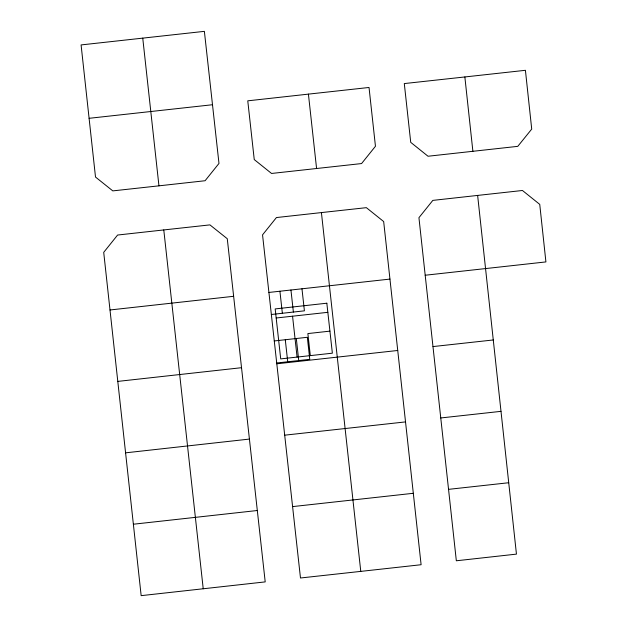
<?xml version="1.0" encoding="UTF-8"?>
<svg xmlns="http://www.w3.org/2000/svg" width="627" height="627" viewBox="0 0 627 627"><rect width="100%" height="100%" fill="white"/><g stroke="black" fill="none" stroke-linecap="round" stroke-linejoin="round"><path stroke-width="0.94" d="M89.112 118.307L212.498 104.733L218.98 163.428L205.092 180.733L158.952 185.835L112.805 190.89L95.508 177.049L81.087 44.925L204.378 31.35L212.498 104.733M308.421 94.128L247.767 100.829L254.248 159.571L271.554 173.46L361.575 163.561L375.455 146.263L369.029 87.474L308.421 94.128L316.58 168.491M464.858 76.956L525.418 70.302L531.72 129.091L517.784 146.35L428.029 156.241L410.732 142.353L404.297 83.571L464.858 76.956L472.891 151.319M163.788 229.937L117.602 235.039L103.714 252.344L141.161 595.65L265.205 581.895L227.272 238.722L209.927 224.881L163.788 229.937L203.226 588.777M321.416 212.584L276.429 217.553L262.548 234.859L300.482 577.992L360.776 571.385L421.109 564.723L383.669 221.55L366.364 207.662L321.416 212.584L360.776 571.385M477.633 195.42L522.448 190.49L539.745 204.378L545.913 261.921L425.192 275.237L456.338 560.781L516.452 554.119L477.633 195.42L432.826 200.389L418.938 217.687L425.192 275.237M110.015 309.973L233.62 296.305M268.897 292.448L389.923 279.093M271.334 314.495L304.408 310.835L301.971 288.788M276.186 317.999L327.843 312.324M329.92 331.134L307.873 333.572L310.31 355.619M274.258 340.955L307.332 337.295L309.769 359.342L276.703 363.002M117.774 381.404L241.513 367.696M276.789 363.793L397.73 350.477M249.413 439.08L125.588 452.835M284.682 435.177L405.497 421.908M133.394 524.219L257.313 510.511M448.571 489.35L508.693 482.735M292.582 506.608L413.303 493.292M432.998 346.574L493.253 339.967M440.765 417.958L500.973 411.351M290.944 290.011L293.381 312.058M296.312 338.517L298.75 360.564M292.558 316.204L297.088 357.084M279.916 291.226L282.362 313.281M285.285 339.732L287.722 361.787M142.752 38.137L158.952 185.835M326.832 303.209L275.182 308.923L280.708 358.895L332.365 353.181L326.832 303.209"/></g></svg>
